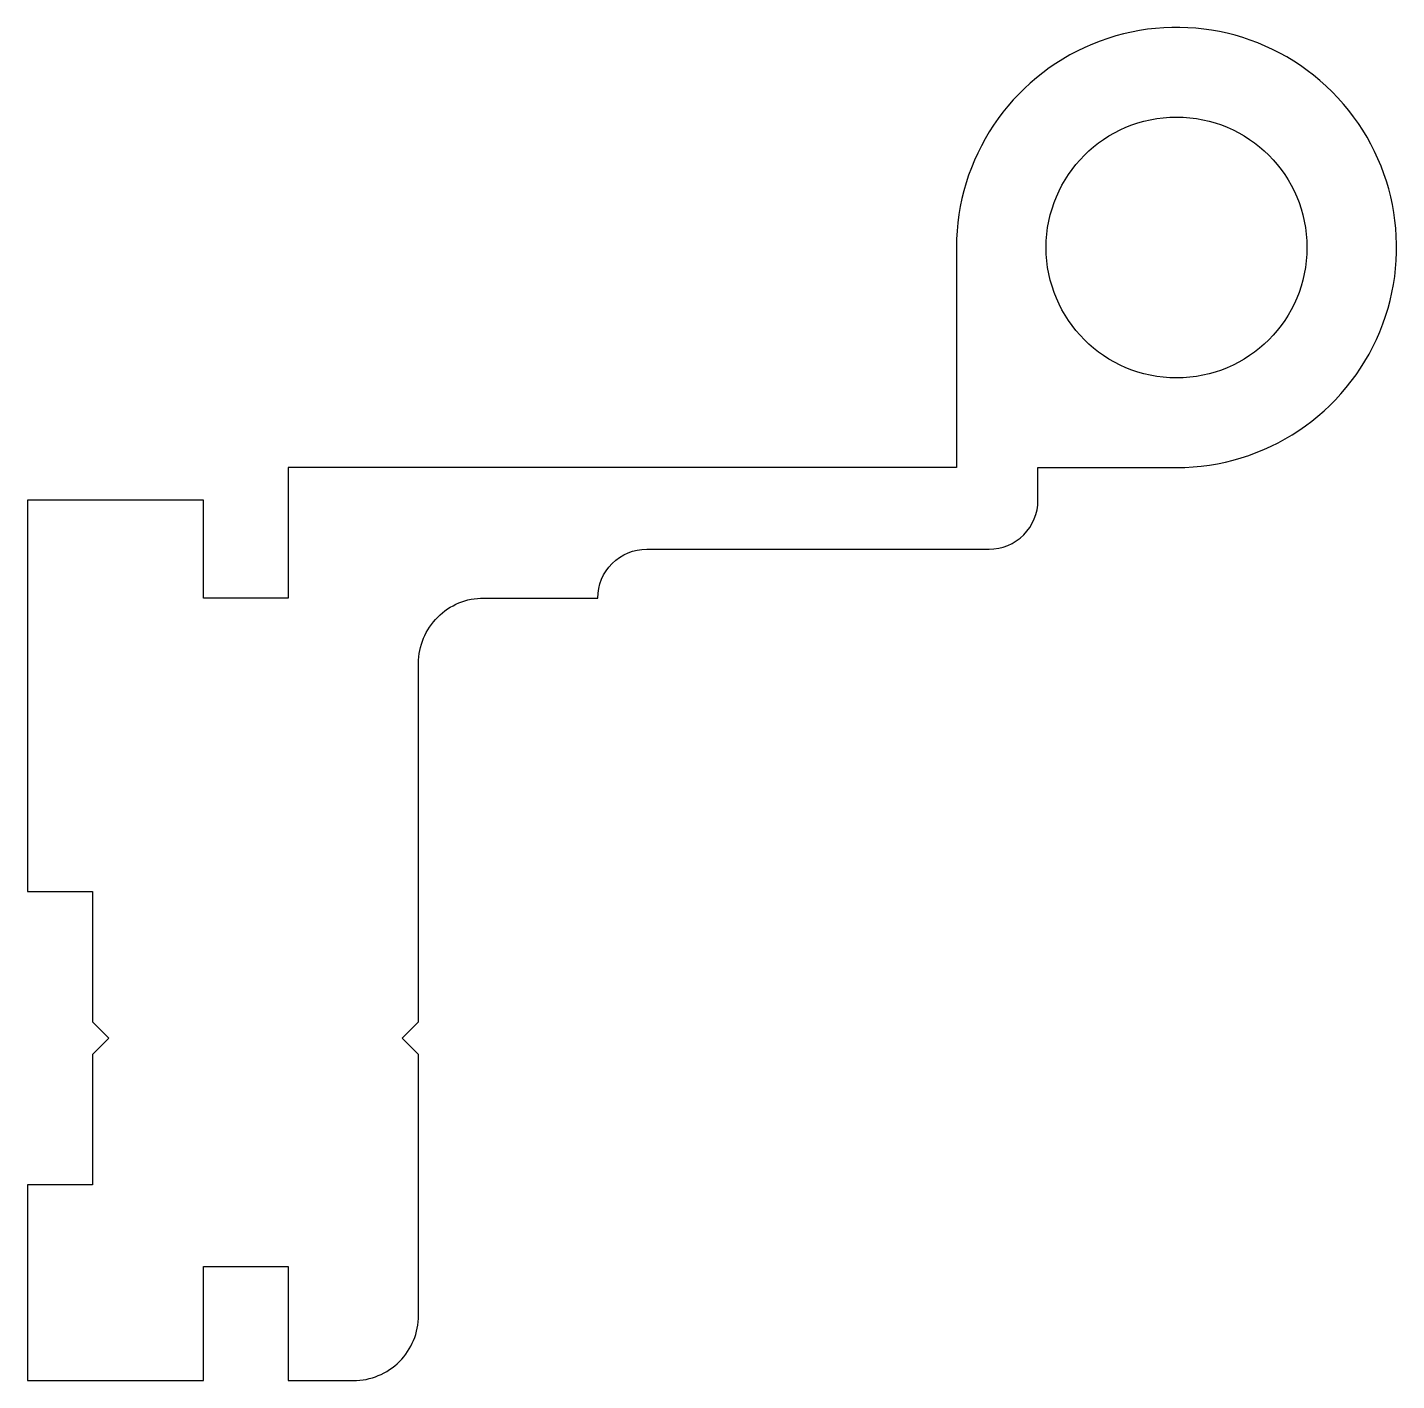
# Model space of a CAD drawing. Extents: x 236.5 to 278.5, y 230.7 to 272.2.
import ezdxf

# ---------------------------------------------------------------- set-up
doc = ezdxf.new("R2010")
doc.units = 0
doc.layers.add('ANA', color=220, linetype='CONTINUOUS')

msp = doc.modelspace()

# ---------------------------------------------------------------- linework, layer by layer
at = {"layer": 'ANA'}
msp.add_lwpolyline([(236.538, 236.673), (236.538, 230.673), (241.938, 230.673), (241.938, 234.173), (244.538, 234.173), (244.538, 230.673), (246.538, 230.673, 0.414214), (248.538, 232.673), (248.538, 240.673), (248.038, 241.173), (248.538, 241.673), (248.538, 252.673, -0.414214), (250.538, 254.673), (254.038, 254.673, -0.414214), (255.538, 256.173), (266.038, 256.173, 0.414214), (267.538, 257.673), (267.538, 258.673), (271.788, 258.673, 2.414214), (265.038, 265.423), (265.038, 258.673), (244.538, 258.673), (244.538, 254.673), (241.938, 254.673), (241.938, 257.673), (236.538, 257.673), (236.538, 245.673), (238.538, 245.673), (238.538, 241.673), (239.038, 241.173), (238.538, 240.673), (238.538, 236.673)], format="xyb", close=True, dxfattribs=at)
msp.add_circle((271.788, 265.423), 4, dxfattribs=at)

doc.saveas('drawing.dxf')
